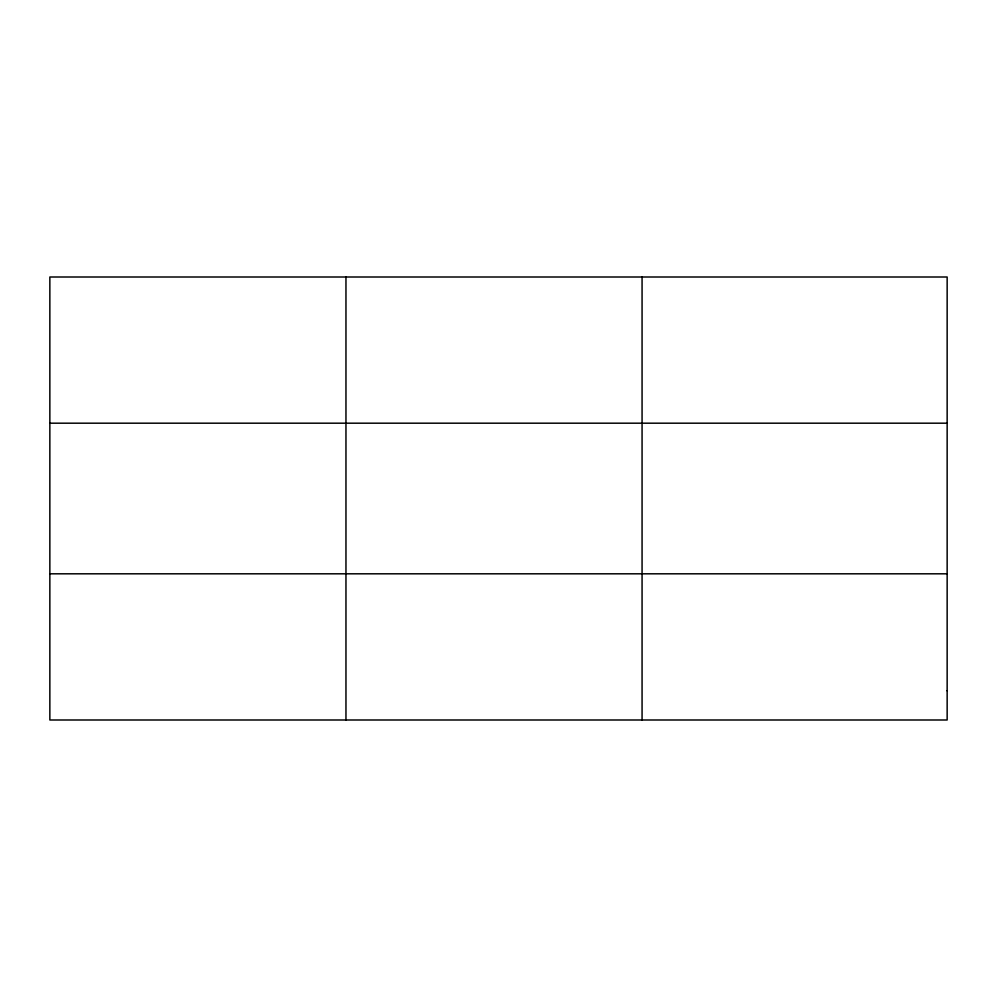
<?xml version="1.0" encoding="UTF-8"?>
<svg xmlns="http://www.w3.org/2000/svg" width="997" height="997" viewBox="0 0 997 997"><rect width="100%" height="100%" fill="white"/><g stroke="black" fill="none" stroke-linecap="round" stroke-linejoin="round"><path stroke-width="1.5" d="M345.959 277.004L345.959 719.996M642.068 277.004L642.068 719.996M49.85 423.189L947.15 423.189M49.85 573.811L947.15 573.811M947.15 690.759L947.15 719.996L49.85 719.996L49.85 277.004L947.15 277.004L947.15 690.759"/></g></svg>
